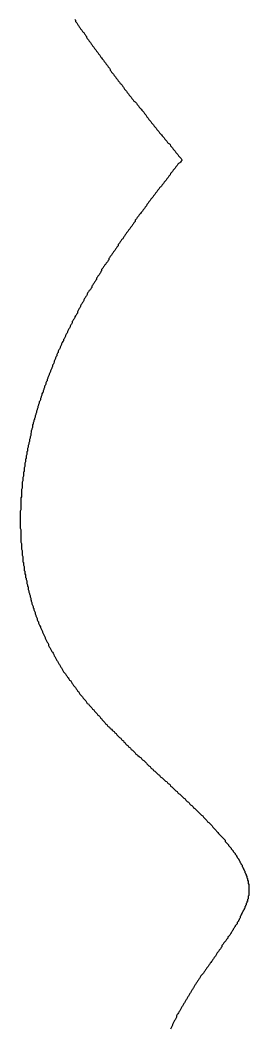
# Model space of a CAD drawing. Header units: millimetres. Extents: x 111 to 2999, y 81 to 1941.
# Drawn here: x 958.21 to 961.69, y 1367.71 to 1383.03 of the extents above; entities that cross this region are included whole.
import ezdxf

# ---------------------------------------------------------------- set-up
doc = ezdxf.new("R2010")
doc.units = ezdxf.units.MM

msp = doc.modelspace()

# ---------------------------------------------------------------- linework, layer by layer
msp.add_polyline3d([(959.04, 1383.043, 0), (959.05, 1383.033, 0), (959.05, 1383.013, 0), (959.06, 1383.003, 0), (959.07, 1382.993, 0), (959.08, 1382.973, 0), (959.09, 1382.963, 0), (959.1, 1382.953, 0), (959.11, 1382.933, 0), (959.12, 1382.923, 0), (959.13, 1382.903, 0), (959.14, 1382.893, 0), (959.15, 1382.883, 0), (959.16, 1382.863, 0), (959.17, 1382.853, 0), (959.18, 1382.843, 0), (959.19, 1382.823, 0), (959.2, 1382.813, 0), (959.21, 1382.793, 0), (959.22, 1382.783, 0), (959.22, 1382.773, 0), (959.23, 1382.753, 0), (959.24, 1382.743, 0), (959.25, 1382.733, 0), (959.26, 1382.713, 0), (959.27, 1382.703, 0), (959.28, 1382.693, 0), (959.29, 1382.673, 0), (959.3, 1382.663, 0), (959.31, 1382.643, 0), (959.32, 1382.633, 0), (959.33, 1382.623, 0), (959.34, 1382.603, 0), (959.35, 1382.593, 0), (959.36, 1382.583, 0), (959.37, 1382.563, 0), (959.38, 1382.553, 0), (959.39, 1382.543, 0), (959.4, 1382.523, 0), (959.41, 1382.513, 0), (959.42, 1382.503, 0), (959.43, 1382.483, 0), (959.44, 1382.473, 0), (959.45, 1382.463, 0), (959.46, 1382.443, 0), (959.47, 1382.433, 0), (959.48, 1382.423, 0), (959.49, 1382.403, 0), (959.5, 1382.393, 0), (959.51, 1382.383, 0), (959.52, 1382.363, 0), (959.53, 1382.353, 0), (959.54, 1382.343, 0), (959.55, 1382.323, 0), (959.56, 1382.313, 0), (959.57, 1382.303, 0), (959.58, 1382.283, 0), (959.58, 1382.273, 0), (959.59, 1382.263, 0), (959.6, 1382.243, 0), (959.61, 1382.233, 0), (959.62, 1382.223, 0), (959.63, 1382.213, 0), (959.64, 1382.193, 0), (959.65, 1382.183, 0), (959.66, 1382.173, 0), (959.67, 1382.153, 0), (959.68, 1382.143, 0), (959.69, 1382.133, 0), (959.7, 1382.113, 0), (959.71, 1382.103, 0), (959.72, 1382.093, 0), (959.73, 1382.073, 0), (959.74, 1382.063, 0), (959.75, 1382.053, 0), (959.76, 1382.043, 0), (959.77, 1382.023, 0), (959.78, 1382.013, 0), (959.79, 1382.003, 0), (959.8, 1381.983, 0), (959.81, 1381.973, 0), (959.82, 1381.963, 0), (959.83, 1381.953, 0), (959.84, 1381.933, 0), (959.85, 1381.923, 0), (959.86, 1381.913, 0), (959.87, 1381.893, 0), (959.88, 1381.883, 0), (959.89, 1381.873, 0), (959.9, 1381.863, 0), (959.91, 1381.843, 0), (959.92, 1381.833, 0), (959.93, 1381.823, 0), (959.94, 1381.803, 0), (959.96, 1381.793, 0), (959.97, 1381.783, 0), (959.98, 1381.773, 0), (959.99, 1381.753, 0), (960, 1381.743, 0), (960.01, 1381.733, 0), (960.02, 1381.713, 0), (960.03, 1381.703, 0), (960.04, 1381.693, 0), (960.05, 1381.683, 0), (960.06, 1381.663, 0), (960.07, 1381.653, 0), (960.08, 1381.643, 0), (960.09, 1381.633, 0), (960.1, 1381.613, 0), (960.11, 1381.603, 0), (960.12, 1381.593, 0), (960.13, 1381.573, 0), (960.14, 1381.563, 0), (960.15, 1381.553, 0), (960.16, 1381.543, 0), (960.17, 1381.523, 0), (960.18, 1381.513, 0), (960.19, 1381.503, 0), (960.2, 1381.493, 0), (960.21, 1381.473, 0), (960.22, 1381.463, 0), (960.23, 1381.453, 0), (960.24, 1381.443, 0), (960.25, 1381.423, 0), (960.26, 1381.413, 0), (960.27, 1381.403, 0), (960.28, 1381.393, 0), (960.29, 1381.373, 0), (960.3, 1381.363, 0), (960.31, 1381.353, 0), (960.32, 1381.343, 0), (960.33, 1381.323, 0), (960.34, 1381.313, 0), (960.35, 1381.303, 0), (960.36, 1381.293, 0), (960.37, 1381.273, 0), (960.38, 1381.263, 0), (960.39, 1381.253, 0), (960.4, 1381.243, 0), (960.41, 1381.223, 0), (960.42, 1381.213, 0), (960.43, 1381.203, 0), (960.44, 1381.193, 0), (960.45, 1381.173, 0), (960.46, 1381.163, 0), (960.48, 1381.153, 0), (960.49, 1381.143, 0), (960.5, 1381.123, 0), (960.51, 1381.113, 0), (960.52, 1381.103, 0), (960.53, 1381.093, 0), (960.54, 1381.073, 0), (960.55, 1381.063, 0), (960.56, 1381.053, 0), (960.57, 1381.043, 0), (960.58, 1381.023, 0), (960.59, 1381.013, 0), (960.6, 1381.003, 0), (960.61, 1380.993, 0), (960.62, 1380.973, 0), (960.63, 1380.963, 0), (960.64, 1380.953, 0), (960.65, 1380.943, 0), (960.66, 1380.933, 0), (960.67, 1380.913, 0), (960.67, 1380.903, 0), (960.66, 1380.893, 0), (960.65, 1380.873, 0), (960.64, 1380.863, 0), (960.62, 1380.853, 0), (960.61, 1380.843, 0), (960.6, 1380.823, 0), (960.59, 1380.813, 0), (960.58, 1380.803, 0), (960.57, 1380.783, 0), (960.56, 1380.773, 0), (960.55, 1380.763, 0), (960.54, 1380.753, 0), (960.53, 1380.733, 0), (960.52, 1380.723, 0), (960.51, 1380.713, 0), (960.5, 1380.703, 0), (960.49, 1380.683, 0), (960.48, 1380.673, 0), (960.47, 1380.663, 0), (960.46, 1380.643, 0), (960.45, 1380.633, 0), (960.44, 1380.623, 0), (960.43, 1380.603, 0), (960.42, 1380.593, 0), (960.41, 1380.583, 0), (960.4, 1380.573, 0), (960.39, 1380.553, 0), (960.38, 1380.543, 0), (960.37, 1380.533, 0), (960.36, 1380.513, 0), (960.35, 1380.503, 0), (960.34, 1380.493, 0), (960.33, 1380.483, 0), (960.32, 1380.463, 0), (960.31, 1380.453, 0), (960.3, 1380.443, 0), (960.29, 1380.423, 0), (960.28, 1380.413, 0), (960.27, 1380.403, 0), (960.26, 1380.383, 0), (960.25, 1380.373, 0), (960.24, 1380.363, 0), (960.23, 1380.343, 0), (960.22, 1380.333, 0), (960.21, 1380.323, 0), (960.2, 1380.313, 0), (960.19, 1380.293, 0), (960.18, 1380.283, 0), (960.17, 1380.273, 0), (960.16, 1380.253, 0), (960.15, 1380.243, 0), (960.14, 1380.233, 0), (960.13, 1380.213, 0), (960.12, 1380.203, 0), (960.11, 1380.193, 0), (960.1, 1380.173, 0), (960.09, 1380.163, 0), (960.08, 1380.153, 0), (960.07, 1380.133, 0), (960.06, 1380.123, 0), (960.05, 1380.113, 0), (960.04, 1380.093, 0), (960.03, 1380.083, 0), (960.02, 1380.073, 0), (960.01, 1380.053, 0), (960, 1380.043, 0), (959.99, 1380.033, 0), (959.98, 1380.013, 0), (959.97, 1380.003, 0), (959.96, 1379.993, 0), (959.96, 1379.973, 0), (959.95, 1379.963, 0), (959.94, 1379.953, 0), (959.93, 1379.933, 0), (959.92, 1379.923, 0), (959.91, 1379.903, 0), (959.9, 1379.893, 0), (959.89, 1379.883, 0), (959.88, 1379.863, 0), (959.87, 1379.853, 0), (959.86, 1379.843, 0), (959.85, 1379.823, 0), (959.84, 1379.813, 0), (959.83, 1379.803, 0), (959.82, 1379.783, 0), (959.81, 1379.773, 0), (959.8, 1379.753, 0), (959.79, 1379.743, 0), (959.78, 1379.733, 0), (959.77, 1379.713, 0), (959.76, 1379.703, 0), (959.75, 1379.693, 0), (959.74, 1379.673, 0), (959.73, 1379.663, 0), (959.72, 1379.643, 0), (959.71, 1379.633, 0), (959.7, 1379.623, 0), (959.7, 1379.603, 0), (959.69, 1379.593, 0), (959.68, 1379.583, 0), (959.67, 1379.563, 0), (959.66, 1379.553, 0), (959.65, 1379.533, 0), (959.64, 1379.523, 0), (959.63, 1379.513, 0), (959.62, 1379.493, 0), (959.61, 1379.483, 0), (959.6, 1379.463, 0), (959.59, 1379.453, 0), (959.58, 1379.443, 0), (959.57, 1379.423, 0), (959.56, 1379.413, 0), (959.56, 1379.393, 0), (959.55, 1379.383, 0), (959.54, 1379.363, 0), (959.53, 1379.353, 0), (959.52, 1379.343, 0), (959.51, 1379.323, 0), (959.5, 1379.313, 0), (959.49, 1379.293, 0), (959.48, 1379.283, 0), (959.47, 1379.263, 0), (959.46, 1379.253, 0), (959.45, 1379.243, 0), (959.45, 1379.223, 0), (959.44, 1379.213, 0), (959.43, 1379.193, 0), (959.42, 1379.183, 0), (959.41, 1379.163, 0), (959.4, 1379.153, 0), (959.39, 1379.143, 0), (959.38, 1379.123, 0), (959.37, 1379.113, 0), (959.37, 1379.093, 0), (959.36, 1379.083, 0), (959.35, 1379.063, 0), (959.34, 1379.053, 0), (959.33, 1379.033, 0), (959.32, 1379.023, 0), (959.31, 1379.003, 0), (959.3, 1378.993, 0), (959.3, 1378.973, 0), (959.29, 1378.963, 0), (959.28, 1378.943, 0), (959.27, 1378.933, 0), (959.26, 1378.923, 0), (959.25, 1378.903, 0), (959.24, 1378.893, 0), (959.23, 1378.873, 0), (959.23, 1378.863, 0), (959.22, 1378.843, 0), (959.21, 1378.833, 0), (959.2, 1378.813, 0), (959.19, 1378.803, 0), (959.18, 1378.783, 0), (959.18, 1378.773, 0), (959.17, 1378.753, 0), (959.16, 1378.743, 0), (959.15, 1378.723, 0), (959.14, 1378.713, 0), (959.13, 1378.693, 0), (959.13, 1378.683, 0), (959.12, 1378.663, 0), (959.11, 1378.653, 0), (959.1, 1378.633, 0), (959.09, 1378.613, 0), (959.08, 1378.603, 0), (959.08, 1378.583, 0), (959.07, 1378.573, 0), (959.06, 1378.553, 0), (959.05, 1378.543, 0), (959.04, 1378.523, 0), (959.04, 1378.513, 0), (959.03, 1378.493, 0), (959.02, 1378.483, 0), (959.01, 1378.463, 0), (959, 1378.453, 0), (959, 1378.433, 0), (958.99, 1378.413, 0), (958.98, 1378.403, 0), (958.97, 1378.383, 0), (958.97, 1378.373, 0), (958.96, 1378.353, 0), (958.95, 1378.343, 0), (958.94, 1378.323, 0), (958.93, 1378.303, 0), (958.93, 1378.293, 0), (958.92, 1378.273, 0), (958.91, 1378.263, 0), (958.9, 1378.243, 0), (958.9, 1378.233, 0), (958.89, 1378.213, 0), (958.88, 1378.193, 0), (958.87, 1378.183, 0), (958.87, 1378.163, 0), (958.86, 1378.153, 0), (958.85, 1378.133, 0), (958.84, 1378.113, 0), (958.84, 1378.103, 0), (958.83, 1378.083, 0), (958.82, 1378.063, 0), (958.82, 1378.053, 0), (958.81, 1378.033, 0), (958.8, 1378.023, 0), (958.79, 1378.003, 0), (958.79, 1377.983, 0), (958.78, 1377.973, 0), (958.77, 1377.953, 0), (958.77, 1377.933, 0), (958.76, 1377.923, 0), (958.75, 1377.903, 0), (958.75, 1377.893, 0), (958.74, 1377.873, 0), (958.73, 1377.853, 0), (958.73, 1377.843, 0), (958.72, 1377.823, 0), (958.71, 1377.803, 0), (958.7, 1377.793, 0), (958.7, 1377.773, 0), (958.69, 1377.753, 0), (958.69, 1377.743, 0), (958.68, 1377.723, 0), (958.67, 1377.703, 0), (958.67, 1377.693, 0), (958.66, 1377.673, 0), (958.65, 1377.653, 0), (958.65, 1377.643, 0), (958.64, 1377.623, 0), (958.63, 1377.603, 0), (958.63, 1377.593, 0), (958.62, 1377.573, 0), (958.62, 1377.553, 0), (958.61, 1377.543, 0), (958.6, 1377.523, 0), (958.6, 1377.503, 0), (958.59, 1377.483, 0), (958.58, 1377.473, 0), (958.58, 1377.453, 0), (958.57, 1377.433, 0), (958.57, 1377.423, 0), (958.56, 1377.403, 0), (958.56, 1377.383, 0), (958.55, 1377.373, 0), (958.54, 1377.353, 0), (958.54, 1377.333, 0), (958.53, 1377.313, 0), (958.53, 1377.303, 0), (958.52, 1377.283, 0), (958.52, 1377.263, 0), (958.51, 1377.243, 0), (958.5, 1377.233, 0), (958.5, 1377.213, 0), (958.49, 1377.193, 0), (958.49, 1377.183, 0), (958.48, 1377.163, 0), (958.48, 1377.143, 0), (958.47, 1377.123, 0), (958.47, 1377.113, 0), (958.46, 1377.093, 0), (958.46, 1377.073, 0), (958.45, 1377.053, 0), (958.45, 1377.043, 0), (958.44, 1377.023, 0), (958.44, 1377.003, 0), (958.43, 1376.983, 0), (958.43, 1376.963, 0), (958.42, 1376.953, 0), (958.42, 1376.933, 0), (958.41, 1376.913, 0), (958.41, 1376.893, 0), (958.4, 1376.883, 0), (958.4, 1376.863, 0), (958.4, 1376.843, 0), (958.39, 1376.823, 0), (958.39, 1376.813, 0), (958.38, 1376.793, 0), (958.38, 1376.773, 0), (958.37, 1376.753, 0), (958.37, 1376.733, 0), (958.37, 1376.723, 0), (958.36, 1376.703, 0), (958.36, 1376.683, 0), (958.35, 1376.663, 0), (958.35, 1376.643, 0), (958.35, 1376.633, 0), (958.34, 1376.613, 0), (958.34, 1376.593, 0), (958.33, 1376.573, 0), (958.33, 1376.563, 0), (958.33, 1376.543, 0), (958.32, 1376.523, 0), (958.32, 1376.503, 0), (958.32, 1376.483, 0), (958.31, 1376.473, 0), (958.31, 1376.453, 0), (958.31, 1376.433, 0), (958.3, 1376.413, 0), (958.3, 1376.393, 0), (958.3, 1376.373, 0), (958.29, 1376.363, 0), (958.29, 1376.343, 0), (958.29, 1376.323, 0), (958.28, 1376.303, 0), (958.28, 1376.283, 0), (958.28, 1376.273, 0), (958.28, 1376.253, 0), (958.27, 1376.233, 0), (958.27, 1376.213, 0), (958.27, 1376.193, 0), (958.27, 1376.173, 0), (958.26, 1376.163, 0), (958.26, 1376.143, 0), (958.26, 1376.123, 0), (958.26, 1376.103, 0), (958.25, 1376.083, 0), (958.25, 1376.063, 0), (958.25, 1376.053, 0), (958.25, 1376.033, 0), (958.24, 1376.013, 0), (958.24, 1375.993, 0), (958.24, 1375.973, 0), (958.24, 1375.953, 0), (958.24, 1375.943, 0), (958.24, 1375.923, 0), (958.23, 1375.903, 0), (958.23, 1375.883, 0), (958.23, 1375.863, 0), (958.23, 1375.843, 0), (958.23, 1375.833, 0), (958.23, 1375.813, 0), (958.23, 1375.793, 0), (958.22, 1375.773, 0), (958.22, 1375.753, 0), (958.22, 1375.733, 0), (958.22, 1375.713, 0), (958.22, 1375.703, 0), (958.22, 1375.683, 0), (958.22, 1375.663, 0), (958.22, 1375.643, 0), (958.22, 1375.623, 0), (958.22, 1375.603, 0), (958.22, 1375.593, 0), (958.21, 1375.573, 0), (958.21, 1375.553, 0), (958.21, 1375.533, 0), (958.21, 1375.513, 0), (958.21, 1375.493, 0), (958.21, 1375.473, 0), (958.21, 1375.463, 0), (958.21, 1375.443, 0), (958.21, 1375.423, 0), (958.21, 1375.403, 0), (958.21, 1375.383, 0), (958.21, 1375.363, 0), (958.21, 1375.343, 0), (958.21, 1375.333, 0), (958.21, 1375.313, 0), (958.22, 1375.293, 0), (958.22, 1375.273, 0), (958.22, 1375.253, 0), (958.22, 1375.233, 0), (958.22, 1375.213, 0), (958.22, 1375.203, 0), (958.22, 1375.183, 0), (958.22, 1375.163, 0), (958.22, 1375.143, 0), (958.22, 1375.123, 0), (958.22, 1375.103, 0), (958.23, 1375.083, 0), (958.23, 1375.073, 0), (958.23, 1375.053, 0), (958.23, 1375.033, 0), (958.23, 1375.013, 0), (958.23, 1374.993, 0), (958.24, 1374.973, 0), (958.24, 1374.953, 0), (958.24, 1374.933, 0), (958.24, 1374.923, 0), (958.24, 1374.903, 0), (958.25, 1374.883, 0), (958.25, 1374.863, 0), (958.25, 1374.843, 0), (958.25, 1374.823, 0), (958.25, 1374.803, 0), (958.26, 1374.793, 0), (958.26, 1374.773, 0), (958.26, 1374.753, 0), (958.27, 1374.733, 0), (958.27, 1374.713, 0), (958.27, 1374.693, 0), (958.27, 1374.673, 0), (958.28, 1374.663, 0), (958.28, 1374.643, 0), (958.28, 1374.623, 0), (958.29, 1374.603, 0), (958.29, 1374.583, 0), (958.29, 1374.563, 0), (958.3, 1374.553, 0), (958.3, 1374.533, 0), (958.31, 1374.513, 0), (958.31, 1374.493, 0), (958.31, 1374.473, 0), (958.32, 1374.453, 0), (958.32, 1374.433, 0), (958.33, 1374.423, 0), (958.33, 1374.403, 0), (958.33, 1374.383, 0), (958.34, 1374.363, 0), (958.34, 1374.343, 0), (958.35, 1374.323, 0), (958.35, 1374.313, 0), (958.36, 1374.293, 0), (958.36, 1374.273, 0), (958.37, 1374.253, 0), (958.37, 1374.233, 0), (958.38, 1374.213, 0), (958.38, 1374.203, 0), (958.39, 1374.183, 0), (958.39, 1374.163, 0), (958.4, 1374.143, 0), (958.41, 1374.123, 0), (958.41, 1374.103, 0), (958.42, 1374.093, 0), (958.42, 1374.073, 0), (958.43, 1374.053, 0), (958.44, 1374.033, 0), (958.44, 1374.013, 0), (958.45, 1373.993, 0), (958.45, 1373.983, 0), (958.46, 1373.963, 0), (958.47, 1373.943, 0), (958.47, 1373.923, 0), (958.48, 1373.903, 0), (958.49, 1373.893, 0), (958.49, 1373.873, 0), (958.5, 1373.853, 0), (958.51, 1373.833, 0), (958.52, 1373.813, 0), (958.52, 1373.803, 0), (958.53, 1373.783, 0), (958.54, 1373.763, 0), (958.55, 1373.743, 0), (958.55, 1373.733, 0), (958.56, 1373.713, 0), (958.57, 1373.693, 0), (958.58, 1373.673, 0), (958.59, 1373.653, 0), (958.59, 1373.643, 0), (958.6, 1373.623, 0), (958.61, 1373.603, 0), (958.62, 1373.583, 0), (958.63, 1373.573, 0), (958.64, 1373.553, 0), (958.64, 1373.533, 0), (958.65, 1373.513, 0), (958.66, 1373.503, 0), (958.67, 1373.483, 0), (958.68, 1373.463, 0), (958.69, 1373.443, 0), (958.7, 1373.433, 0), (958.71, 1373.413, 0), (958.72, 1373.393, 0), (958.73, 1373.373, 0), (958.74, 1373.363, 0), (958.75, 1373.343, 0), (958.76, 1373.323, 0), (958.77, 1373.303, 0), (958.78, 1373.293, 0), (958.79, 1373.273, 0), (958.8, 1373.253, 0), (958.81, 1373.243, 0), (958.82, 1373.223, 0), (958.83, 1373.203, 0), (958.84, 1373.193, 0), (958.85, 1373.173, 0), (958.86, 1373.153, 0), (958.87, 1373.133, 0), (958.88, 1373.123, 0), (958.9, 1373.103, 0), (958.91, 1373.083, 0), (958.92, 1373.073, 0), (958.93, 1373.053, 0), (958.94, 1373.043, 0), (958.95, 1373.023, 0), (958.96, 1373.003, 0), (958.98, 1372.993, 0), (958.99, 1372.973, 0), (959, 1372.953, 0), (959.01, 1372.943, 0), (959.02, 1372.923, 0), (959.03, 1372.913, 0), (959.05, 1372.893, 0), (959.06, 1372.873, 0), (959.07, 1372.863, 0), (959.08, 1372.843, 0), (959.1, 1372.833, 0), (959.11, 1372.813, 0), (959.12, 1372.793, 0), (959.13, 1372.783, 0), (959.15, 1372.763, 0), (959.16, 1372.753, 0), (959.17, 1372.733, 0), (959.18, 1372.723, 0), (959.2, 1372.703, 0), (959.21, 1372.693, 0), (959.22, 1372.673, 0), (959.23, 1372.653, 0), (959.25, 1372.643, 0), (959.26, 1372.623, 0), (959.27, 1372.613, 0), (959.29, 1372.593, 0), (959.3, 1372.583, 0), (959.31, 1372.563, 0), (959.33, 1372.553, 0), (959.34, 1372.533, 0), (959.35, 1372.523, 0), (959.37, 1372.503, 0), (959.38, 1372.493, 0), (959.39, 1372.473, 0), (959.41, 1372.463, 0), (959.42, 1372.453, 0), (959.43, 1372.433, 0), (959.45, 1372.423, 0), (959.46, 1372.403, 0), (959.47, 1372.393, 0), (959.49, 1372.373, 0), (959.5, 1372.363, 0), (959.51, 1372.343, 0), (959.53, 1372.333, 0), (959.54, 1372.313, 0), (959.55, 1372.303, 0), (959.57, 1372.293, 0), (959.58, 1372.273, 0), (959.6, 1372.263, 0), (959.61, 1372.243, 0), (959.62, 1372.233, 0), (959.64, 1372.223, 0), (959.65, 1372.203, 0), (959.67, 1372.193, 0), (959.68, 1372.173, 0), (959.69, 1372.163, 0), (959.71, 1372.143, 0), (959.72, 1372.133, 0), (959.74, 1372.123, 0), (959.75, 1372.103, 0), (959.76, 1372.093, 0), (959.78, 1372.083, 0), (959.79, 1372.063, 0), (959.81, 1372.053, 0), (959.82, 1372.033, 0), (959.83, 1372.023, 0), (959.85, 1372.013, 0), (959.86, 1371.993, 0), (959.88, 1371.983, 0), (959.89, 1371.973, 0), (959.9, 1371.953, 0), (959.92, 1371.943, 0), (959.93, 1371.933, 0), (959.95, 1371.913, 0), (959.96, 1371.903, 0), (959.97, 1371.883, 0), (959.99, 1371.873, 0), (960, 1371.863, 0), (960.02, 1371.843, 0), (960.03, 1371.833, 0), (960.05, 1371.823, 0), (960.06, 1371.803, 0), (960.07, 1371.793, 0), (960.09, 1371.783, 0), (960.1, 1371.773, 0), (960.12, 1371.753, 0), (960.13, 1371.743, 0), (960.14, 1371.733, 0), (960.16, 1371.713, 0), (960.17, 1371.703, 0), (960.19, 1371.693, 0), (960.2, 1371.673, 0), (960.21, 1371.663, 0), (960.23, 1371.653, 0), (960.24, 1371.633, 0), (960.26, 1371.623, 0), (960.27, 1371.613, 0), (960.28, 1371.603, 0), (960.3, 1371.583, 0), (960.31, 1371.573, 0), (960.33, 1371.563, 0), (960.34, 1371.543, 0), (960.35, 1371.533, 0), (960.37, 1371.523, 0), (960.38, 1371.513, 0), (960.4, 1371.493, 0), (960.41, 1371.483, 0), (960.42, 1371.473, 0), (960.44, 1371.463, 0), (960.45, 1371.443, 0), (960.46, 1371.433, 0), (960.48, 1371.423, 0), (960.49, 1371.413, 0), (960.5, 1371.393, 0), (960.52, 1371.383, 0), (960.53, 1371.373, 0), (960.54, 1371.363, 0), (960.56, 1371.343, 0), (960.57, 1371.333, 0), (960.58, 1371.323, 0), (960.6, 1371.313, 0), (960.61, 1371.293, 0), (960.62, 1371.283, 0), (960.64, 1371.273, 0), (960.65, 1371.263, 0), (960.66, 1371.253, 0), (960.68, 1371.233, 0), (960.69, 1371.223, 0), (960.7, 1371.213, 0), (960.72, 1371.203, 0), (960.73, 1371.183, 0), (960.74, 1371.173, 0), (960.75, 1371.163, 0), (960.77, 1371.153, 0), (960.78, 1371.143, 0), (960.79, 1371.123, 0), (960.8, 1371.113, 0), (960.82, 1371.103, 0), (960.83, 1371.093, 0), (960.84, 1371.083, 0), (960.85, 1371.063, 0), (960.87, 1371.053, 0), (960.88, 1371.043, 0), (960.89, 1371.033, 0), (960.9, 1371.023, 0), (960.91, 1371.013, 0), (960.93, 1370.993, 0), (960.94, 1370.983, 0), (960.95, 1370.973, 0), (960.96, 1370.963, 0), (960.97, 1370.953, 0), (960.99, 1370.943, 0), (961, 1370.923, 0), (961.01, 1370.913, 0), (961.02, 1370.903, 0), (961.03, 1370.893, 0), (961.04, 1370.883, 0), (961.05, 1370.873, 0), (961.06, 1370.853, 0), (961.08, 1370.843, 0), (961.09, 1370.833, 0), (961.1, 1370.823, 0), (961.11, 1370.813, 0), (961.12, 1370.803, 0), (961.13, 1370.793, 0), (961.14, 1370.773, 0), (961.15, 1370.763, 0), (961.16, 1370.753, 0), (961.17, 1370.743, 0), (961.18, 1370.733, 0), (961.19, 1370.723, 0), (961.2, 1370.713, 0), (961.21, 1370.703, 0), (961.22, 1370.693, 0), (961.23, 1370.673, 0), (961.24, 1370.663, 0), (961.25, 1370.653, 0), (961.26, 1370.643, 0), (961.27, 1370.633, 0), (961.28, 1370.623, 0), (961.29, 1370.613, 0), (961.3, 1370.603, 0), (961.31, 1370.593, 0), (961.32, 1370.583, 0), (961.33, 1370.573, 0), (961.33, 1370.553, 0), (961.34, 1370.543, 0), (961.35, 1370.533, 0), (961.36, 1370.523, 0), (961.37, 1370.513, 0), (961.38, 1370.503, 0), (961.38, 1370.493, 0), (961.39, 1370.483, 0), (961.4, 1370.473, 0), (961.41, 1370.463, 0), (961.42, 1370.453, 0), (961.42, 1370.443, 0), (961.43, 1370.433, 0), (961.44, 1370.423, 0), (961.45, 1370.413, 0), (961.45, 1370.403, 0), (961.46, 1370.393, 0), (961.47, 1370.383, 0), (961.48, 1370.373, 0), (961.48, 1370.363, 0), (961.49, 1370.353, 0), (961.5, 1370.343, 0), (961.5, 1370.333, 0), (961.51, 1370.323, 0), (961.51, 1370.313, 0), (961.52, 1370.303, 0), (961.53, 1370.293, 0), (961.53, 1370.283, 0), (961.54, 1370.273, 0), (961.54, 1370.263, 0), (961.55, 1370.253, 0), (961.55, 1370.243, 0), (961.56, 1370.233, 0), (961.57, 1370.223, 0), (961.57, 1370.213, 0), (961.58, 1370.203, 0), (961.58, 1370.203, 0), (961.59, 1370.193, 0), (961.59, 1370.183, 0), (961.59, 1370.173, 0), (961.6, 1370.163, 0), (961.6, 1370.153, 0), (961.61, 1370.143, 0), (961.61, 1370.133, 0), (961.62, 1370.123, 0), (961.62, 1370.123, 0), (961.62, 1370.113, 0), (961.63, 1370.103, 0), (961.63, 1370.093, 0), (961.63, 1370.083, 0), (961.64, 1370.073, 0), (961.64, 1370.073, 0), (961.64, 1370.063, 0), (961.65, 1370.053, 0), (961.65, 1370.043, 0), (961.65, 1370.033, 0), (961.66, 1370.033, 0), (961.66, 1370.023, 0), (961.66, 1370.013, 0), (961.66, 1370.003, 0), (961.67, 1369.993, 0), (961.67, 1369.993, 0), (961.67, 1369.983, 0), (961.67, 1369.973, 0), (961.67, 1369.963, 0), (961.68, 1369.963, 0), (961.68, 1369.953, 0), (961.68, 1369.943, 0), (961.68, 1369.933, 0), (961.68, 1369.933, 0), (961.68, 1369.923, 0), (961.68, 1369.913, 0), (961.69, 1369.913, 0), (961.69, 1369.903, 0), (961.69, 1369.893, 0), (961.69, 1369.893, 0), (961.69, 1369.883, 0), (961.69, 1369.873, 0), (961.69, 1369.873, 0), (961.69, 1369.863, 0), (961.69, 1369.853, 0), (961.69, 1369.843, 0), (961.69, 1369.843, 0), (961.69, 1369.833, 0), (961.69, 1369.823, 0), (961.69, 1369.823, 0), (961.69, 1369.813, 0), (961.69, 1369.803, 0), (961.69, 1369.803, 0), (961.69, 1369.793, 0), (961.69, 1369.793, 0), (961.69, 1369.783, 0), (961.69, 1369.773, 0), (961.69, 1369.773, 0), (961.69, 1369.763, 0), (961.69, 1369.753, 0), (961.69, 1369.753, 0), (961.69, 1369.743, 0), (961.69, 1369.733, 0), (961.68, 1369.723, 0), (961.68, 1369.723, 0), (961.68, 1369.713, 0), (961.68, 1369.703, 0), (961.68, 1369.703, 0), (961.68, 1369.693, 0), (961.68, 1369.683, 0), (961.67, 1369.673, 0), (961.67, 1369.673, 0), (961.67, 1369.663, 0), (961.67, 1369.653, 0), (961.67, 1369.643, 0), (961.66, 1369.643, 0), (961.66, 1369.633, 0), (961.66, 1369.623, 0), (961.65, 1369.613, 0), (961.65, 1369.603, 0), (961.65, 1369.593, 0), (961.64, 1369.583, 0), (961.64, 1369.583, 0), (961.64, 1369.573, 0), (961.63, 1369.563, 0), (961.63, 1369.553, 0), (961.63, 1369.543, 0), (961.62, 1369.533, 0), (961.62, 1369.523, 0), (961.61, 1369.513, 0), (961.61, 1369.503, 0), (961.6, 1369.493, 0), (961.6, 1369.483, 0), (961.59, 1369.473, 0), (961.59, 1369.463, 0), (961.58, 1369.453, 0), (961.58, 1369.443, 0), (961.57, 1369.433, 0), (961.57, 1369.423, 0), (961.56, 1369.413, 0), (961.56, 1369.393, 0), (961.55, 1369.383, 0), (961.54, 1369.373, 0), (961.54, 1369.363, 0), (961.53, 1369.353, 0), (961.53, 1369.343, 0), (961.52, 1369.333, 0), (961.51, 1369.323, 0), (961.51, 1369.303, 0), (961.5, 1369.293, 0), (961.49, 1369.283, 0), (961.48, 1369.273, 0), (961.48, 1369.263, 0), (961.47, 1369.253, 0), (961.46, 1369.233, 0), (961.45, 1369.223, 0), (961.45, 1369.213, 0), (961.44, 1369.203, 0), (961.43, 1369.183, 0), (961.42, 1369.173, 0), (961.42, 1369.163, 0), (961.41, 1369.153, 0), (961.4, 1369.133, 0), (961.39, 1369.123, 0), (961.38, 1369.113, 0), (961.37, 1369.103, 0), (961.37, 1369.083, 0), (961.36, 1369.073, 0), (961.35, 1369.063, 0), (961.34, 1369.043, 0), (961.33, 1369.033, 0), (961.32, 1369.023, 0), (961.31, 1369.013, 0), (961.3, 1368.993, 0), (961.29, 1368.983, 0), (961.28, 1368.973, 0), (961.28, 1368.953, 0), (961.27, 1368.943, 0), (961.26, 1368.923, 0), (961.25, 1368.913, 0), (961.24, 1368.903, 0), (961.23, 1368.883, 0), (961.22, 1368.873, 0), (961.21, 1368.863, 0), (961.2, 1368.843, 0), (961.19, 1368.833, 0), (961.18, 1368.813, 0), (961.17, 1368.803, 0), (961.16, 1368.793, 0), (961.15, 1368.773, 0), (961.14, 1368.763, 0), (961.13, 1368.743, 0), (961.12, 1368.733, 0), (961.11, 1368.713, 0), (961.1, 1368.703, 0), (961.09, 1368.683, 0), (961.08, 1368.673, 0), (961.07, 1368.653, 0), (961.06, 1368.643, 0), (961.05, 1368.633, 0), (961.04, 1368.613, 0), (961.03, 1368.603, 0), (961.02, 1368.583, 0), (961.01, 1368.573, 0), (961, 1368.553, 0), (960.99, 1368.543, 0), (960.97, 1368.523, 0), (960.96, 1368.513, 0), (960.95, 1368.493, 0), (960.94, 1368.473, 0), (960.93, 1368.463, 0), (960.92, 1368.443, 0), (960.91, 1368.433, 0), (960.9, 1368.413, 0), (960.89, 1368.403, 0), (960.88, 1368.383, 0), (960.87, 1368.373, 0), (960.86, 1368.353, 0), (960.85, 1368.333, 0), (960.84, 1368.323, 0), (960.83, 1368.303, 0), (960.82, 1368.293, 0), (960.81, 1368.273, 0), (960.8, 1368.253, 0), (960.79, 1368.243, 0), (960.78, 1368.223, 0), (960.77, 1368.203, 0), (960.76, 1368.193, 0), (960.75, 1368.173, 0), (960.74, 1368.153, 0), (960.73, 1368.143, 0), (960.72, 1368.123, 0), (960.71, 1368.103, 0), (960.7, 1368.093, 0), (960.69, 1368.073, 0), (960.68, 1368.053, 0), (960.67, 1368.043, 0), (960.66, 1368.023, 0), (960.65, 1368.003, 0), (960.64, 1367.983, 0), (960.63, 1367.973, 0), (960.62, 1367.953, 0), (960.61, 1367.933, 0), (960.6, 1367.923, 0), (960.59, 1367.903, 0), (960.59, 1367.883, 0), (960.58, 1367.863, 0), (960.57, 1367.843, 0), (960.56, 1367.833, 0), (960.55, 1367.813, 0), (960.54, 1367.793, 0), (960.53, 1367.773, 0), (960.53, 1367.763, 0), (960.52, 1367.743, 0), (960.51, 1367.723, 0), (960.5, 1367.703, 0)])

doc.saveas('drawing.dxf')
